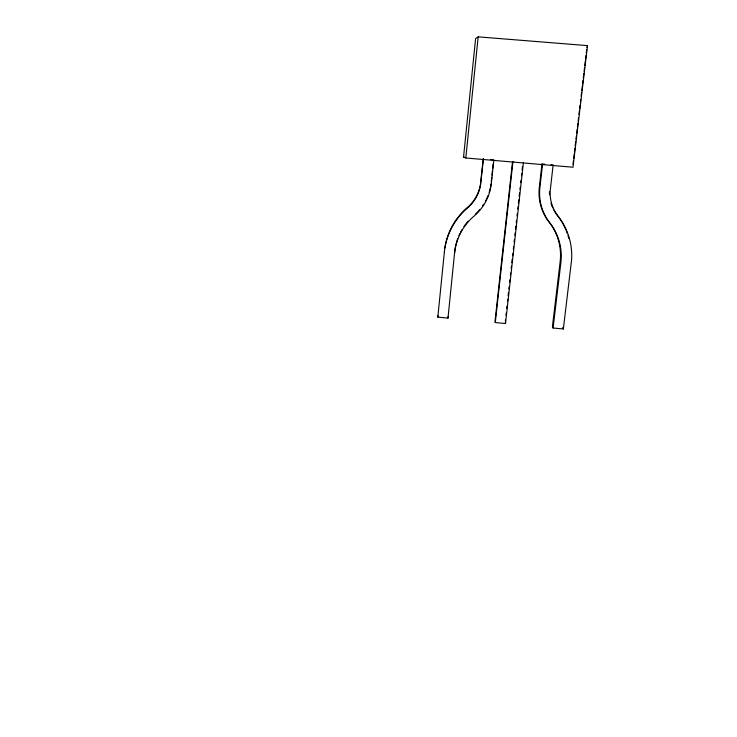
<?xml version="1.0" encoding="UTF-8"?>
<svg xmlns="http://www.w3.org/2000/svg" width="737" height="737" viewBox="0 0 737 737"><rect width="100%" height="100%" fill="white"/><g stroke="black" fill="none" stroke-linecap="round" stroke-linejoin="round"><path stroke-width="1.11" d="M444.475 250.995L437.824 317.14L447.985 318.098L448.068 316.726M463.545 157.064L475.605 38.573L478.175 36.85L587.518 45.62L572.999 167.235L465.802 157.985L463.545 157.064A54.888 1.253 5 0 1 463.997 156.935M447.985 318.098L454.655 252.082A55.284 54.216 -39.7 0 1 456.314 243.173M465.802 157.985L478.175 36.85M483.242 158.639L480.432 184.517A38.315 37.596 -66.4 0 1 468.465 206.553L466.06 208.617A65.657 64.386 -39.7 0 0 444.991 247.153L444.365 251.907M483.408 158.897L480.579 184.959A38.591 37.863 -66.3 0 1 468.52 207.152L466.106 209.234A66.127 64.838 -39.5 0 0 444.881 248.037M491.257 181.772L491.726 177.331M491.966 175.102L492.445 170.652M492.675 168.432L493.154 163.983M493.864 159.8L491.358 183.32A49.195 48.273 -66.3 0 1 473.016 216.964A55.68 54.602 -39.5 0 0 454.609 253.003M512.455 162.315L495.043 321.148L495.292 322.557L505.508 323.525L523.454 162.352M495.292 322.557L512.961 161.449M505.444 319.821L505.508 323.525M505.951 315.252L506.199 312.967M506.715 308.388L506.964 306.104M507.48 301.534L507.729 299.25M508.115 295.813L508.493 292.386M508.871 288.959L509.129 286.675M509.636 282.096L509.893 279.811M510.4 275.242L510.658 272.957M511.165 268.379L511.423 266.094M511.8 262.667L512.187 259.24M512.565 255.803L512.823 253.519M513.33 248.949L513.578 246.665M514.094 242.086L514.343 239.801M514.859 235.232L515.108 232.947M515.495 229.511L515.872 226.084M516.25 222.657L516.508 220.372M517.015 215.794L517.273 213.509M517.779 208.94L518.037 206.655M518.415 203.228L518.802 199.791M519.18 196.364L519.557 192.937M519.944 189.51L520.202 187.216M520.709 182.647L520.958 180.362M521.474 175.793L521.722 173.499M522.109 170.072L522.487 166.645M542.008 163.715L539.327 187.097A49.775 48.043 -46 0 0 549.959 223.164A55.257 54.216 -40 0 1 560.157 261.681L552.428 326.565L553.082 328.011L563.354 328.978L571.626 259.562A66.09 64.847 -39.7 0 0 559.143 217.498L557.218 215.02A39.337 37.965 -45.9 0 1 550.18 191.049L553.128 164.913L551.018 164.729M437.824 317.14L437.981 315.768M553.082 328.011L560.875 262.676A55.653 54.602 -39.7 0 0 550.613 223.882A50.144 48.393 -45.9 0 1 539.908 187.566L542.607 164.001L544.707 164.185M573.008 164.213L573.414 160.813M573.69 158.547L574.224 154.024M574.501 151.758L574.906 148.358M575.173 146.092L575.717 141.559M575.984 139.293L576.389 135.894M576.666 133.627L577.2 129.095M577.476 126.828L577.882 123.429M578.149 121.163L578.554 117.763M578.96 114.364L579.365 110.965M579.632 108.698L580.037 105.299M580.443 101.899L580.719 99.633M581.125 96.234L581.53 92.834M581.797 90.568L582.341 86.036M582.608 83.769L583.013 80.37M583.289 78.104L583.824 73.571M584.1 71.305L584.505 67.905M584.773 65.639L585.316 61.116M585.583 58.849L585.989 55.45M586.256 53.184L586.661 49.784M586.938 47.518L587.518 45.62M490.731 159.533L492.823 159.708M562.626 327.523L563.354 328.978M562.303 222.685A65.621 64.386 -40 0 0 558.434 216.825L556.518 214.366A39.052 37.688 -46 0 1 553.865 210.119M562.801 223.56A65.621 64.386 -40 0 1 564.662 227.153M565.095 228.065A65.621 64.386 -40 0 1 565.905 229.916M566.292 230.847A65.621 64.386 -40 0 1 567.361 233.684M567.997 235.6A65.621 64.386 -40 0 1 568.835 238.521M552.759 207.862A39.052 37.688 -46 0 1 551.018 203.136M549.562 194.817A39.052 37.688 -46 0 1 549.498 191.417M456.627 242.077A55.284 54.216 -39.7 0 1 457.695 238.834M458.958 235.656A55.284 54.216 -39.7 0 1 459.906 233.583M460.413 232.56A55.284 54.216 -39.7 0 1 462.071 229.557M463.905 226.655A55.284 54.216 -39.7 0 1 468.096 221.201M491.008 183.964A48.845 47.923 -66.4 0 1 489.147 192.449M488.078 195.535A48.845 47.923 -66.4 0 1 486.798 198.529M486.337 199.515A48.845 47.923 -66.4 0 1 485.333 201.441M483.684 204.241A48.845 47.923 -66.4 0 1 482.477 206.047M479.851 209.492A48.845 47.923 -66.4 0 1 475.374 214.181"/></g></svg>
